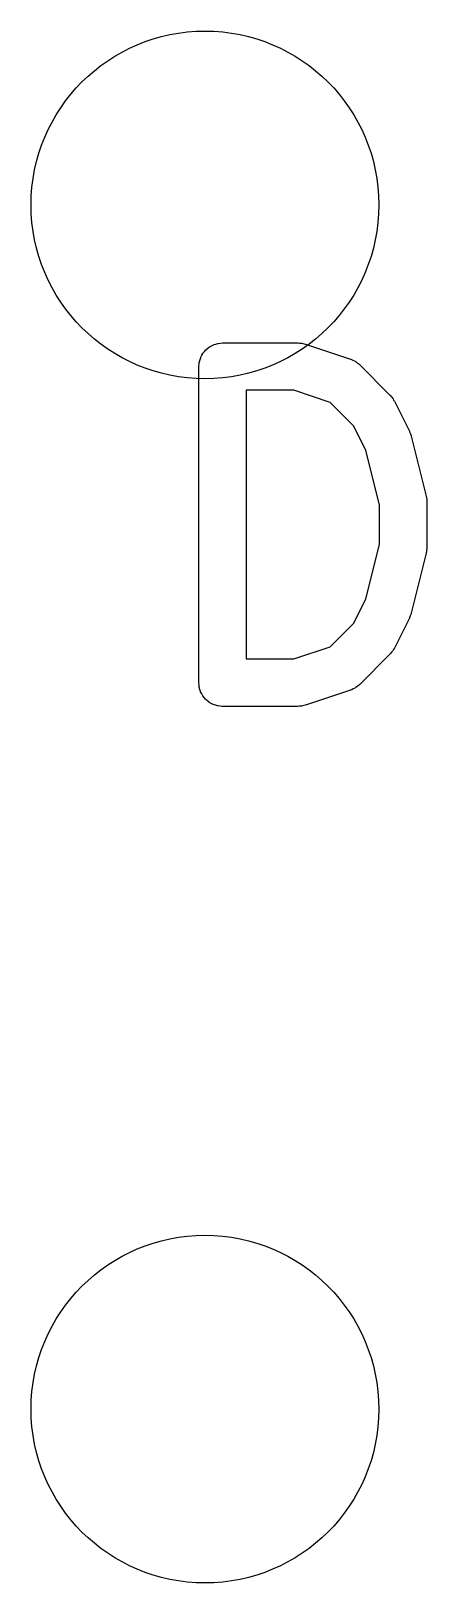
# Model space of a CAD drawing. Extents: x 47 to 146.1, y -90.2 to -39.3.
# Drawn here: x 93.43 to 94.682, y -72.94 to -68.03 of the extents above; entities that cross this region are included whole.
import ezdxf

# ---------------------------------------------------------------- set-up
doc = ezdxf.new("R2010")
doc.units = 0
doc.header["$MEASUREMENT"] = 0
doc.layers.add('BLACK', color=7, linetype='CONTINUOUS')

msp = doc.modelspace()

# ---------------------------------------------------------------- linework, layer by layer
at = {"layer": 'BLACK', "linetype": 'CONTINUOUS'}
for p, q in [((93.9832, -69.0382), (93.9887, -69.0338)), ((93.9887, -69.0338), (93.9942, -69.0293)), ((93.9942, -69.0293), (93.9944, -69.0292)), ((93.9944, -69.0292), (93.9946, -69.029)), ((93.9946, -69.029), (94.0009, -69.0257)), ((94.0009, -69.0257), (94.0071, -69.0224)), ((94.0071, -69.0224), (94.0074, -69.0223)), ((94.0074, -69.0223), (94.0076, -69.0222)), ((94.0076, -69.0222), (94.0144, -69.0202)), ((94.0144, -69.0202), (94.0211, -69.0182)), ((94.0211, -69.0182), (94.0214, -69.0181)), ((94.0214, -69.0181), (94.0217, -69.0181)), ((94.0217, -69.0181), (94.0287, -69.0174)), ((94.0287, -69.0174), (94.0357, -69.0167)), ((94.0357, -69.0167), (94.2738, -69.0167)), ((94.2738, -69.0167), (94.2749, -69.0168)), ((94.2749, -69.0168), (94.279, -69.0172)), ((94.279, -69.0172), (94.2833, -69.0173)), ((94.2833, -69.0173), (94.2863, -69.018)), ((94.2863, -69.018), (94.2894, -69.0184)), ((94.2894, -69.0184), (94.2934, -69.0197)), ((94.2934, -69.0197), (94.2975, -69.0206)), ((94.2975, -69.0206), (94.4404, -69.0682)), ((93.9615, -69.0837), (93.9622, -69.0767)), ((93.9622, -69.0767), (93.9623, -69.0764)), ((93.9623, -69.0764), (93.9624, -69.0762)), ((93.9624, -69.0762), (93.9645, -69.0695)), ((93.9645, -69.0695), (93.9666, -69.0627)), ((93.9666, -69.0627), (93.9667, -69.0624)), ((93.9667, -69.0624), (93.9668, -69.0622)), ((93.9668, -69.0622), (93.9702, -69.056)), ((93.9702, -69.056), (93.9735, -69.0498)), ((93.9735, -69.0498), (93.9737, -69.0496)), ((93.9737, -69.0496), (93.9738, -69.0494)), ((93.9738, -69.0494), (93.9784, -69.0439)), ((93.9784, -69.0439), (93.9829, -69.0385)), ((93.9829, -69.0385), (93.9831, -69.0384)), ((93.9831, -69.0384), (93.9832, -69.0382)), ((94.4404, -69.0682), (94.4414, -69.0686)), ((94.4414, -69.0686), (94.4434, -69.0695)), ((94.4434, -69.0695), (94.4455, -69.0701)), ((94.4455, -69.0701), (94.45, -69.0725)), ((94.45, -69.0725), (94.4547, -69.0747)), ((94.4547, -69.0747), (94.4564, -69.076)), ((94.4564, -69.076), (94.4584, -69.077)), ((94.4584, -69.077), (94.4624, -69.0803)), ((94.4624, -69.0803), (94.4665, -69.0833)), ((94.4665, -69.0833), (94.468, -69.0849)), ((93.9607, -69.0907), (93.9615, -69.0837)), ((93.9607, -69.0912), (93.9607, -69.0907)), ((93.9607, -69.0917), (93.9607, -69.0912)), ((93.9607, -69.0912), (93.9607, -69.0912)), ((93.9607, -69.0912), (93.9607, -69.0912)), ((93.9607, -70.0917), (93.9607, -69.0917)), ((94.468, -69.0849), (94.4697, -69.0863)), ((94.4697, -69.0863), (94.5649, -69.1816)), ((94.1107, -69.1667), (94.1107, -70.0167)), ((94.2616, -69.1667), (94.1107, -69.1667)), ((94.3762, -69.2049), (94.2616, -69.1667)), ((94.5649, -69.1816), (94.5657, -69.1823)), ((94.4503, -69.279), (94.3762, -69.2049)), ((94.5657, -69.1823), (94.5683, -69.1856)), ((94.5683, -69.1856), (94.5712, -69.1887)), ((94.5712, -69.1887), (94.5729, -69.1913)), ((94.5729, -69.1913), (94.5748, -69.1938)), ((94.5748, -69.1938), (94.5767, -69.1975)), ((94.5767, -69.1975), (94.579, -69.2011)), ((94.579, -69.2011), (94.6266, -69.2963)), ((94.4888, -69.356), (94.4503, -69.279)), ((94.6266, -69.2963), (94.6271, -69.2972)), ((94.6271, -69.2972), (94.6272, -69.2976)), ((94.6272, -69.2976), (94.6274, -69.2979)), ((94.6274, -69.2979), (94.6297, -69.3045)), ((94.6297, -69.3045), (94.6321, -69.311)), ((94.6321, -69.311), (94.6322, -69.3113)), ((94.6322, -69.3113), (94.6323, -69.3117)), ((94.6323, -69.3117), (94.6799, -69.5021)), ((94.5321, -69.5296), (94.4888, -69.356)), ((94.6799, -69.5021), (94.6801, -69.5031)), ((94.6801, -69.5031), (94.6803, -69.5045)), ((94.6803, -69.5045), (94.6807, -69.5057)), ((94.6807, -69.5057), (94.6813, -69.5117)), ((94.6813, -69.5117), (94.6821, -69.5177)), ((94.6821, -69.5177), (94.682, -69.519)), ((94.682, -69.519), (94.6821, -69.5203)), ((94.6821, -69.5203), (94.6821, -69.6632)), ((94.5321, -69.6539), (94.5321, -69.5296)), ((94.4888, -69.8275), (94.5321, -69.6539)), ((94.6812, -69.6728), (94.6805, -69.6788)), ((94.6821, -69.6669), (94.6812, -69.6728)), ((94.6821, -69.6642), (94.682, -69.6655)), ((94.682, -69.6655), (94.6821, -69.6669)), ((94.6821, -69.6632), (94.6821, -69.6642)), ((94.6799, -69.6814), (94.6323, -69.8718)), ((94.6801, -69.68), (94.6799, -69.6814)), ((94.6805, -69.6788), (94.6801, -69.68)), ((94.4503, -69.9045), (94.4888, -69.8275)), ((94.3762, -69.9786), (94.4503, -69.9045)), ((94.6266, -69.8872), (94.579, -69.9824)), ((94.6267, -69.8869), (94.6266, -69.8872)), ((94.6269, -69.8866), (94.6267, -69.8869)), ((94.6293, -69.8801), (94.6269, -69.8866)), ((94.6318, -69.8735), (94.6293, -69.8801)), ((94.6319, -69.8732), (94.6318, -69.8735)), ((94.632, -69.8729), (94.6319, -69.8732)), ((94.6323, -69.8718), (94.632, -69.8729)), ((94.2616, -70.0167), (94.3762, -69.9786)), ((94.5649, -70.0019), (94.4697, -70.0972)), ((94.5676, -69.9987), (94.5649, -70.0019)), ((94.5705, -69.9956), (94.5676, -69.9987)), ((94.5722, -69.993), (94.5705, -69.9956)), ((94.5742, -69.9906), (94.5722, -69.993)), ((94.5762, -69.9869), (94.5742, -69.9906)), ((94.5785, -69.9834), (94.5762, -69.9869)), ((94.579, -69.9824), (94.5785, -69.9834)), ((94.1107, -70.0167), (94.2616, -70.0167)), ((93.9614, -70.0988), (93.9607, -70.0917)), ((93.962, -70.1058), (93.9614, -70.0988)), ((93.9621, -70.1061), (93.962, -70.1058)), ((93.9621, -70.1063), (93.9621, -70.1061)), ((93.9642, -70.1131), (93.9621, -70.1063)), ((93.9662, -70.1198), (93.9642, -70.1131)), ((94.4424, -70.1144), (94.4404, -70.1153)), ((94.4445, -70.1138), (94.4424, -70.1144)), ((94.4491, -70.1114), (94.4445, -70.1138)), ((94.4538, -70.1093), (94.4491, -70.1114)), ((94.4556, -70.108), (94.4538, -70.1093)), ((94.4575, -70.107), (94.4556, -70.108)), ((94.4615, -70.1038), (94.4575, -70.107)), ((94.4657, -70.1009), (94.4615, -70.1038)), ((94.4672, -70.0993), (94.4657, -70.1009)), ((94.469, -70.0979), (94.4672, -70.0993)), ((94.4697, -70.0972), (94.469, -70.0979)), ((93.9663, -70.1201), (93.9662, -70.1198)), ((93.9664, -70.1203), (93.9663, -70.1201)), ((93.9697, -70.1266), (93.9664, -70.1203)), ((93.973, -70.1328), (93.9697, -70.1266)), ((93.9731, -70.133), (93.973, -70.1328)), ((93.9732, -70.1332), (93.9731, -70.133)), ((93.9777, -70.1388), (93.9732, -70.1332)), ((93.9821, -70.1442), (93.9777, -70.1388)), ((93.9823, -70.1444), (93.9821, -70.1442)), ((93.9825, -70.1446), (93.9823, -70.1444)), ((93.9879, -70.1491), (93.9825, -70.1446)), ((93.9933, -70.1536), (93.9879, -70.1491)), ((93.9936, -70.1538), (93.9933, -70.1536)), ((93.9938, -70.1539), (93.9936, -70.1538)), ((94, -70.1573), (93.9938, -70.1539)), ((94.0062, -70.1607), (94, -70.1573)), ((94.0064, -70.1608), (94.0062, -70.1607)), ((94.0066, -70.1609), (94.0064, -70.1608)), ((94.0134, -70.163), (94.0066, -70.1609)), ((94.0201, -70.1651), (94.0134, -70.163)), ((94.2965, -70.1632), (94.2924, -70.1641)), ((94.2975, -70.1629), (94.2965, -70.1632)), ((94.4404, -70.1153), (94.2975, -70.1629)), ((94.0204, -70.1651), (94.0201, -70.1651)), ((94.0206, -70.1652), (94.0204, -70.1651)), ((94.0276, -70.1659), (94.0206, -70.1652)), ((94.0347, -70.1667), (94.0276, -70.1659)), ((94.0352, -70.1667), (94.0347, -70.1667)), ((94.0357, -70.1667), (94.0352, -70.1667)), ((94.0352, -70.1667), (94.0352, -70.1667)), ((94.0352, -70.1667), (94.0352, -70.1667)), ((94.2738, -70.1667), (94.0357, -70.1667)), ((94.278, -70.1663), (94.2738, -70.1667)), ((94.2822, -70.1663), (94.278, -70.1663)), ((94.2853, -70.1656), (94.2822, -70.1663)), ((94.2884, -70.1653), (94.2853, -70.1656)), ((94.2924, -70.1641), (94.2884, -70.1653))]:
    msp.add_line(p, q, dxfattribs=at)
at = {"layer": 'BLACK'}
for centre in [(93.98, -68.58), (93.98, -68.58), (93.98, -72.39), (93.98, -72.39)]:
    msp.add_circle(centre, 0.55, dxfattribs=at)

doc.saveas('drawing.dxf')
